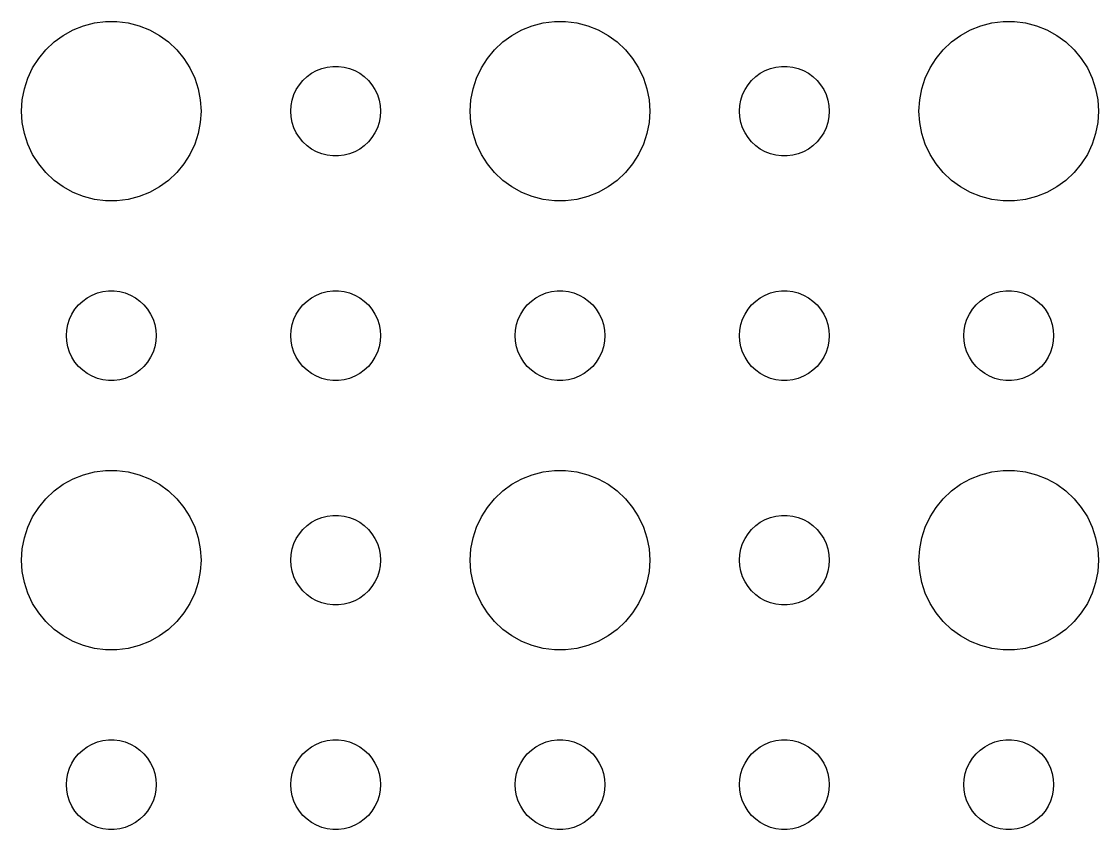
# Model space of a CAD drawing. Header units: metres. Extents: x -142 to 142, y -112 to 112.
# Drawn here: x -108 to -72, y -54 to -27.01 of the extents above; entities that cross this region are included whole.
import ezdxf

# ---------------------------------------------------------------- set-up
doc = ezdxf.new("R2010")
doc.units = ezdxf.units.M

msp = doc.modelspace()

# ---------------------------------------------------------------- linework, layer by layer
for p, q in [((-106.607, -27.467), (-106.277, -27.2855)), ((-106.277, -27.2855), (-105.927, -27.1468)), ((-105.927, -27.1468), (-105.562, -27.0531)), ((-105.562, -27.0531), (-105.188, -27.0059)), ((-105.188, -27.0059), (-104.812, -27.0059)), ((-104.812, -27.0059), (-104.438, -27.0531)), ((-104.438, -27.0531), (-104.073, -27.1468)), ((-104.073, -27.1468), (-103.723, -27.2855)), ((-103.723, -27.2855), (-103.393, -27.467)), ((-91.6075, -27.467), (-91.2773, -27.2855)), ((-91.2773, -27.2855), (-90.927, -27.1468)), ((-90.927, -27.1468), (-90.5621, -27.0531)), ((-90.5621, -27.0531), (-90.1884, -27.0059)), ((-90.1884, -27.0059), (-89.8116, -27.0059)), ((-89.8116, -27.0059), (-89.4379, -27.0531)), ((-89.4379, -27.0531), (-89.073, -27.1468)), ((-89.073, -27.1468), (-88.7227, -27.2855)), ((-88.7227, -27.2855), (-88.3925, -27.467)), ((-76.6075, -27.467), (-76.2773, -27.2855)), ((-76.2773, -27.2855), (-75.927, -27.1468)), ((-75.927, -27.1468), (-75.5621, -27.0531)), ((-75.5621, -27.0531), (-75.1884, -27.0059)), ((-75.1884, -27.0059), (-74.8116, -27.0059)), ((-74.8116, -27.0059), (-74.4379, -27.0531)), ((-74.4379, -27.0531), (-74.073, -27.1468)), ((-74.073, -27.1468), (-73.7227, -27.2855)), ((-73.7227, -27.2855), (-73.3925, -27.467)), ((-107.187, -27.9464), (-106.912, -27.6884)), ((-106.912, -27.6884), (-106.607, -27.467)), ((-103.393, -27.467), (-103.088, -27.6884)), ((-103.088, -27.6884), (-102.813, -27.9464)), ((-92.1869, -27.9464), (-91.9123, -27.6884)), ((-91.9123, -27.6884), (-91.6075, -27.467)), ((-88.3925, -27.467), (-88.0877, -27.6884)), ((-88.0877, -27.6884), (-87.8131, -27.9464)), ((-77.1869, -27.9464), (-76.9123, -27.6884)), ((-76.9123, -27.6884), (-76.6075, -27.467)), ((-73.3925, -27.467), (-73.0877, -27.6884)), ((-73.0877, -27.6884), (-72.8131, -27.9464)), ((-107.427, -28.2366), (-107.187, -27.9464)), ((-102.813, -27.9464), (-102.573, -28.2366)), ((-92.427, -28.2366), (-92.1869, -27.9464)), ((-87.8131, -27.9464), (-87.573, -28.2366)), ((-77.427, -28.2366), (-77.1869, -27.9464)), ((-72.8131, -27.9464), (-72.573, -28.2366)), ((-107.629, -28.5547), (-107.427, -28.2366)), ((-102.573, -28.2366), (-102.371, -28.5547)), ((-92.6289, -28.5547), (-92.427, -28.2366)), ((-87.573, -28.2366), (-87.3711, -28.5547)), ((-77.6289, -28.5547), (-77.427, -28.2366)), ((-72.573, -28.2366), (-72.3711, -28.5547)), ((-107.789, -28.8956), (-107.629, -28.5547)), ((-102.371, -28.5547), (-102.211, -28.8956)), ((-98.4561, -28.8442), (-98.3037, -28.7335)), ((-98.3037, -28.7335), (-98.1387, -28.6427)), ((-98.1387, -28.6427), (-97.9635, -28.5734)), ((-97.9635, -28.5734), (-97.7811, -28.5266)), ((-97.7811, -28.5266), (-97.5942, -28.503)), ((-97.5942, -28.503), (-97.4058, -28.503)), ((-97.4058, -28.503), (-97.2189, -28.5266)), ((-97.2189, -28.5266), (-97.0365, -28.5734)), ((-97.0365, -28.5734), (-96.8613, -28.6427)), ((-96.8613, -28.6427), (-96.6963, -28.7335)), ((-96.6963, -28.7335), (-96.5439, -28.8442)), ((-92.7893, -28.8956), (-92.6289, -28.5547)), ((-87.3711, -28.5547), (-87.2107, -28.8956)), ((-83.4561, -28.8442), (-83.3037, -28.7335)), ((-83.3037, -28.7335), (-83.1387, -28.6427)), ((-83.1387, -28.6427), (-82.9635, -28.5734)), ((-82.9635, -28.5734), (-82.7811, -28.5266)), ((-82.7811, -28.5266), (-82.5942, -28.503)), ((-82.5942, -28.503), (-82.4058, -28.503)), ((-82.4058, -28.503), (-82.2189, -28.5266)), ((-82.2189, -28.5266), (-82.0365, -28.5734)), ((-82.0365, -28.5734), (-81.8613, -28.6427)), ((-81.8613, -28.6427), (-81.6963, -28.7335)), ((-81.6963, -28.7335), (-81.5439, -28.8442)), ((-77.7893, -28.8956), (-77.6289, -28.5547)), ((-72.3711, -28.5547), (-72.2107, -28.8956)), ((-107.906, -29.2539), (-107.789, -28.8956)), ((-102.211, -28.8956), (-102.094, -29.2539)), ((-98.8145, -29.2774), (-98.7135, -29.1183)), ((-98.7135, -29.1183), (-98.5934, -28.9732)), ((-98.5934, -28.9732), (-98.4561, -28.8442)), ((-96.5439, -28.8442), (-96.4065, -28.9732)), ((-96.4065, -28.9732), (-96.2865, -29.1183)), ((-96.2865, -29.1183), (-96.1855, -29.2774)), ((-92.9057, -29.2539), (-92.7893, -28.8956)), ((-87.2107, -28.8956), (-87.0943, -29.2539)), ((-83.8145, -29.2774), (-83.7135, -29.1183)), ((-83.7135, -29.1183), (-83.5934, -28.9732)), ((-83.5934, -28.9732), (-83.4561, -28.8442)), ((-81.5439, -28.8442), (-81.4065, -28.9732)), ((-81.4065, -28.9732), (-81.2865, -29.1183)), ((-81.2865, -29.1183), (-81.1855, -29.2774)), ((-77.9057, -29.2539), (-77.7893, -28.8956)), ((-72.2107, -28.8956), (-72.0943, -29.2539)), ((-107.976, -29.624), (-107.906, -29.2539)), ((-102.094, -29.2539), (-102.024, -29.624)), ((-98.9529, -29.627), (-98.8947, -29.4478)), ((-98.8947, -29.4478), (-98.8145, -29.2774)), ((-96.1855, -29.2774), (-96.1053, -29.4478)), ((-96.1053, -29.4478), (-96.0471, -29.627)), ((-92.9763, -29.624), (-92.9057, -29.2539)), ((-87.0943, -29.2539), (-87.0237, -29.624)), ((-83.9529, -29.627), (-83.8947, -29.4478)), ((-83.8947, -29.4478), (-83.8145, -29.2774)), ((-81.1855, -29.2774), (-81.1053, -29.4478)), ((-81.1053, -29.4478), (-81.0471, -29.627)), ((-77.9763, -29.624), (-77.9057, -29.2539)), ((-72.0943, -29.2539), (-72.0237, -29.624)), ((-108, -30), (-107.976, -29.624)), ((-102.024, -29.624), (-102, -30)), ((-99, -30), (-98.9882, -29.812)), ((-98.9882, -29.812), (-98.9529, -29.627)), ((-96.0471, -29.627), (-96.0118, -29.812)), ((-96.0118, -29.812), (-96, -30)), ((-93, -30), (-92.9763, -29.624)), ((-87.0237, -29.624), (-87, -30)), ((-84, -30), (-83.9882, -29.812)), ((-83.9882, -29.812), (-83.9529, -29.627)), ((-81.0471, -29.627), (-81.0118, -29.812)), ((-81.0118, -29.812), (-81, -30)), ((-78, -30), (-77.9763, -29.624)), ((-72.0237, -29.624), (-72, -30)), ((-107.976, -30.376), (-108, -30)), ((-102, -30), (-102.024, -30.376)), ((-98.9882, -30.188), (-99, -30)), ((-98.9529, -30.373), (-98.9882, -30.188)), ((-96.0118, -30.188), (-96.0471, -30.373)), ((-96, -30), (-96.0118, -30.188)), ((-92.9763, -30.376), (-93, -30)), ((-87, -30), (-87.0237, -30.376)), ((-83.9882, -30.188), (-84, -30)), ((-83.9529, -30.373), (-83.9882, -30.188)), ((-81.0118, -30.188), (-81.0471, -30.373)), ((-81, -30), (-81.0118, -30.188)), ((-77.9763, -30.376), (-78, -30)), ((-72, -30), (-72.0237, -30.376)), ((-107.906, -30.7461), (-107.976, -30.376)), ((-102.024, -30.376), (-102.094, -30.7461)), ((-98.8947, -30.5522), (-98.9529, -30.373)), ((-98.8145, -30.7226), (-98.8947, -30.5522)), ((-96.1053, -30.5522), (-96.1855, -30.7226)), ((-96.0471, -30.373), (-96.1053, -30.5522)), ((-92.9057, -30.7461), (-92.9763, -30.376)), ((-87.0237, -30.376), (-87.0943, -30.7461)), ((-83.8947, -30.5522), (-83.9529, -30.373)), ((-83.8145, -30.7226), (-83.8947, -30.5522)), ((-81.1053, -30.5522), (-81.1855, -30.7226)), ((-81.0471, -30.373), (-81.1053, -30.5522)), ((-77.9057, -30.7461), (-77.9763, -30.376)), ((-72.0237, -30.376), (-72.0943, -30.7461)), ((-107.789, -31.1044), (-107.906, -30.7461)), ((-102.094, -30.7461), (-102.211, -31.1044)), ((-98.7135, -30.8817), (-98.8145, -30.7226)), ((-98.5934, -31.0268), (-98.7135, -30.8817)), ((-96.2865, -30.8817), (-96.4065, -31.0268)), ((-96.1855, -30.7226), (-96.2865, -30.8817)), ((-92.7893, -31.1044), (-92.9057, -30.7461)), ((-87.0943, -30.7461), (-87.2107, -31.1044)), ((-83.7135, -30.8817), (-83.8145, -30.7226)), ((-83.5934, -31.0268), (-83.7135, -30.8817)), ((-81.2865, -30.8817), (-81.4065, -31.0268)), ((-81.1855, -30.7226), (-81.2865, -30.8817)), ((-77.7893, -31.1044), (-77.9057, -30.7461)), ((-72.0943, -30.7461), (-72.2107, -31.1044)), ((-107.629, -31.4453), (-107.789, -31.1044)), ((-102.211, -31.1044), (-102.371, -31.4453)), ((-98.4561, -31.1558), (-98.5934, -31.0268)), ((-98.3037, -31.2665), (-98.4561, -31.1558)), ((-98.1387, -31.3572), (-98.3037, -31.2665)), ((-96.6963, -31.2665), (-96.8613, -31.3572)), ((-96.5439, -31.1558), (-96.6963, -31.2665)), ((-96.4065, -31.0268), (-96.5439, -31.1558)), ((-92.6289, -31.4453), (-92.7893, -31.1044)), ((-87.2107, -31.1044), (-87.3711, -31.4453)), ((-83.4561, -31.1558), (-83.5934, -31.0268)), ((-83.3037, -31.2665), (-83.4561, -31.1558)), ((-83.1387, -31.3572), (-83.3037, -31.2665)), ((-81.6963, -31.2665), (-81.8613, -31.3572)), ((-81.5439, -31.1558), (-81.6963, -31.2665)), ((-81.4065, -31.0268), (-81.5439, -31.1558)), ((-77.6289, -31.4453), (-77.7893, -31.1044)), ((-72.2107, -31.1044), (-72.3711, -31.4453)), ((-107.427, -31.7634), (-107.629, -31.4453)), ((-102.371, -31.4453), (-102.573, -31.7634)), ((-97.9635, -31.4266), (-98.1387, -31.3572)), ((-97.7811, -31.4734), (-97.9635, -31.4266)), ((-97.5942, -31.497), (-97.7811, -31.4734)), ((-97.4058, -31.497), (-97.5942, -31.497)), ((-97.2189, -31.4734), (-97.4058, -31.497)), ((-97.0365, -31.4266), (-97.2189, -31.4734)), ((-96.8613, -31.3572), (-97.0365, -31.4266)), ((-92.427, -31.7634), (-92.6289, -31.4453)), ((-87.3711, -31.4453), (-87.573, -31.7634)), ((-82.9635, -31.4266), (-83.1387, -31.3572)), ((-82.7811, -31.4734), (-82.9635, -31.4266)), ((-82.5942, -31.497), (-82.7811, -31.4734)), ((-82.4058, -31.497), (-82.5942, -31.497)), ((-82.2189, -31.4734), (-82.4058, -31.497)), ((-82.0365, -31.4266), (-82.2189, -31.4734)), ((-81.8613, -31.3572), (-82.0365, -31.4266)), ((-77.427, -31.7634), (-77.6289, -31.4453)), ((-72.3711, -31.4453), (-72.573, -31.7634)), ((-107.187, -32.0536), (-107.427, -31.7634)), ((-102.573, -31.7634), (-102.813, -32.0536)), ((-92.1869, -32.0536), (-92.427, -31.7634)), ((-87.573, -31.7634), (-87.8131, -32.0536)), ((-77.1869, -32.0536), (-77.427, -31.7634)), ((-72.573, -31.7634), (-72.8131, -32.0536)), ((-106.912, -32.3115), (-107.187, -32.0536)), ((-106.607, -32.533), (-106.912, -32.3115)), ((-103.088, -32.3115), (-103.393, -32.533)), ((-102.813, -32.0536), (-103.088, -32.3115)), ((-91.9123, -32.3115), (-92.1869, -32.0536)), ((-91.6075, -32.533), (-91.9123, -32.3115)), ((-88.0877, -32.3115), (-88.3925, -32.533)), ((-87.8131, -32.0536), (-88.0877, -32.3115)), ((-76.9123, -32.3115), (-77.1869, -32.0536)), ((-76.6075, -32.533), (-76.9123, -32.3115)), ((-73.0877, -32.3115), (-73.3925, -32.533)), ((-72.8131, -32.0536), (-73.0877, -32.3115)), ((-106.277, -32.7145), (-106.607, -32.533)), ((-105.927, -32.8532), (-106.277, -32.7145)), ((-103.723, -32.7145), (-104.073, -32.8532)), ((-103.393, -32.533), (-103.723, -32.7145)), ((-91.2773, -32.7145), (-91.6075, -32.533)), ((-90.927, -32.8532), (-91.2773, -32.7145)), ((-88.7227, -32.7145), (-89.073, -32.8532)), ((-88.3925, -32.533), (-88.7227, -32.7145)), ((-76.2773, -32.7145), (-76.6075, -32.533)), ((-75.927, -32.8532), (-76.2773, -32.7145)), ((-73.7227, -32.7145), (-74.073, -32.8532)), ((-73.3925, -32.533), (-73.7227, -32.7145)), ((-105.562, -32.9469), (-105.927, -32.8532)), ((-105.188, -32.9941), (-105.562, -32.9469)), ((-104.812, -32.9941), (-105.188, -32.9941)), ((-104.438, -32.9469), (-104.812, -32.9941)), ((-104.073, -32.8532), (-104.438, -32.9469)), ((-90.5621, -32.9469), (-90.927, -32.8532)), ((-90.1884, -32.9941), (-90.5621, -32.9469)), ((-89.8116, -32.9941), (-90.1884, -32.9941)), ((-89.4379, -32.9469), (-89.8116, -32.9941)), ((-89.073, -32.8532), (-89.4379, -32.9469)), ((-75.5621, -32.9469), (-75.927, -32.8532)), ((-75.1884, -32.9941), (-75.5621, -32.9469)), ((-74.8116, -32.9941), (-75.1884, -32.9941)), ((-74.4379, -32.9469), (-74.8116, -32.9941)), ((-74.073, -32.8532), (-74.4379, -32.9469)), ((-106.093, -36.4732), (-105.956, -36.3442)), ((-105.956, -36.3442), (-105.804, -36.2335)), ((-105.804, -36.2335), (-105.639, -36.1428)), ((-105.639, -36.1428), (-105.464, -36.0734)), ((-105.464, -36.0734), (-105.281, -36.0266)), ((-105.281, -36.0266), (-105.094, -36.003)), ((-105.094, -36.003), (-104.906, -36.003)), ((-104.906, -36.003), (-104.719, -36.0266)), ((-104.719, -36.0266), (-104.536, -36.0734)), ((-104.536, -36.0734), (-104.361, -36.1428)), ((-104.361, -36.1428), (-104.196, -36.2335)), ((-104.196, -36.2335), (-104.044, -36.3442)), ((-104.044, -36.3442), (-103.907, -36.4732)), ((-98.5934, -36.4732), (-98.4561, -36.3442)), ((-98.4561, -36.3442), (-98.3037, -36.2335)), ((-98.3037, -36.2335), (-98.1387, -36.1428)), ((-98.1387, -36.1428), (-97.9635, -36.0734)), ((-97.9635, -36.0734), (-97.7811, -36.0266)), ((-97.7811, -36.0266), (-97.5942, -36.003)), ((-97.5942, -36.003), (-97.4058, -36.003)), ((-97.4058, -36.003), (-97.2189, -36.0266)), ((-97.2189, -36.0266), (-97.0365, -36.0734)), ((-97.0365, -36.0734), (-96.8613, -36.1428)), ((-96.8613, -36.1428), (-96.6963, -36.2335)), ((-96.6963, -36.2335), (-96.5439, -36.3442)), ((-96.5439, -36.3442), (-96.4065, -36.4732)), ((-91.0934, -36.4732), (-90.9561, -36.3442)), ((-90.9561, -36.3442), (-90.8037, -36.2335)), ((-90.8037, -36.2335), (-90.6387, -36.1428)), ((-90.6387, -36.1428), (-90.4635, -36.0734)), ((-90.4635, -36.0734), (-90.2811, -36.0266)), ((-90.2811, -36.0266), (-90.0942, -36.003)), ((-90.0942, -36.003), (-89.9058, -36.003)), ((-89.9058, -36.003), (-89.7189, -36.0266)), ((-89.7189, -36.0266), (-89.5365, -36.0734)), ((-89.5365, -36.0734), (-89.3613, -36.1428)), ((-89.3613, -36.1428), (-89.1963, -36.2335)), ((-89.1963, -36.2335), (-89.0439, -36.3442)), ((-89.0439, -36.3442), (-88.9065, -36.4732)), ((-83.5934, -36.4732), (-83.4561, -36.3442)), ((-83.4561, -36.3442), (-83.3037, -36.2335)), ((-83.3037, -36.2335), (-83.1387, -36.1428)), ((-83.1387, -36.1428), (-82.9635, -36.0734)), ((-82.9635, -36.0734), (-82.7811, -36.0266)), ((-82.7811, -36.0266), (-82.5942, -36.003)), ((-82.5942, -36.003), (-82.4058, -36.003)), ((-82.4058, -36.003), (-82.2189, -36.0266)), ((-82.2189, -36.0266), (-82.0365, -36.0734)), ((-82.0365, -36.0734), (-81.8613, -36.1428)), ((-81.8613, -36.1428), (-81.6963, -36.2335)), ((-81.6963, -36.2335), (-81.5439, -36.3442)), ((-81.5439, -36.3442), (-81.4065, -36.4732)), ((-76.0934, -36.4732), (-75.9561, -36.3442)), ((-75.9561, -36.3442), (-75.8037, -36.2335)), ((-75.8037, -36.2335), (-75.6387, -36.1428)), ((-75.6387, -36.1428), (-75.4635, -36.0734)), ((-75.4635, -36.0734), (-75.2811, -36.0266)), ((-75.2811, -36.0266), (-75.0942, -36.003)), ((-75.0942, -36.003), (-74.9058, -36.003)), ((-74.9058, -36.003), (-74.7189, -36.0266)), ((-74.7189, -36.0266), (-74.5365, -36.0734)), ((-74.5365, -36.0734), (-74.3613, -36.1428)), ((-74.3613, -36.1428), (-74.1963, -36.2335)), ((-74.1963, -36.2335), (-74.0439, -36.3442)), ((-74.0439, -36.3442), (-73.9065, -36.4732)), ((-106.314, -36.7774), (-106.214, -36.6183)), ((-106.214, -36.6183), (-106.093, -36.4732)), ((-103.907, -36.4732), (-103.786, -36.6183)), ((-103.786, -36.6183), (-103.686, -36.7774)), ((-98.8145, -36.7774), (-98.7135, -36.6183)), ((-98.7135, -36.6183), (-98.5934, -36.4732)), ((-96.4065, -36.4732), (-96.2865, -36.6183)), ((-96.2865, -36.6183), (-96.1855, -36.7774)), ((-91.3145, -36.7774), (-91.2135, -36.6183)), ((-91.2135, -36.6183), (-91.0934, -36.4732)), ((-88.9065, -36.4732), (-88.7865, -36.6183)), ((-88.7865, -36.6183), (-88.6855, -36.7774)), ((-83.8145, -36.7774), (-83.7135, -36.6183)), ((-83.7135, -36.6183), (-83.5934, -36.4732)), ((-81.4065, -36.4732), (-81.2865, -36.6183)), ((-81.2865, -36.6183), (-81.1855, -36.7774)), ((-76.3145, -36.7774), (-76.2135, -36.6183)), ((-76.2135, -36.6183), (-76.0934, -36.4732)), ((-73.9065, -36.4732), (-73.7865, -36.6183)), ((-73.7865, -36.6183), (-73.6855, -36.7774)), ((-106.453, -37.127), (-106.395, -36.9478)), ((-106.395, -36.9478), (-106.314, -36.7774)), ((-103.686, -36.7774), (-103.605, -36.9478)), ((-103.605, -36.9478), (-103.547, -37.127)), ((-98.9529, -37.127), (-98.8947, -36.9478)), ((-98.8947, -36.9478), (-98.8145, -36.7774)), ((-96.1855, -36.7774), (-96.1053, -36.9478)), ((-96.1053, -36.9478), (-96.0471, -37.127)), ((-91.4529, -37.127), (-91.3947, -36.9478)), ((-91.3947, -36.9478), (-91.3145, -36.7774)), ((-88.6855, -36.7774), (-88.6053, -36.9478)), ((-88.6053, -36.9478), (-88.5471, -37.127)), ((-83.9529, -37.127), (-83.8947, -36.9478)), ((-83.8947, -36.9478), (-83.8145, -36.7774)), ((-81.1855, -36.7774), (-81.1053, -36.9478)), ((-81.1053, -36.9478), (-81.0471, -37.127)), ((-76.4529, -37.127), (-76.3947, -36.9478)), ((-76.3947, -36.9478), (-76.3145, -36.7774)), ((-73.6855, -36.7774), (-73.6053, -36.9478)), ((-73.6053, -36.9478), (-73.5471, -37.127)), ((-106.5, -37.5), (-106.488, -37.312)), ((-106.488, -37.312), (-106.453, -37.127)), ((-103.547, -37.127), (-103.512, -37.312)), ((-103.512, -37.312), (-103.5, -37.5)), ((-99, -37.5), (-98.9882, -37.312)), ((-98.9882, -37.312), (-98.9529, -37.127)), ((-96.0471, -37.127), (-96.0118, -37.312)), ((-96.0118, -37.312), (-96, -37.5)), ((-91.5, -37.5), (-91.4882, -37.312)), ((-91.4882, -37.312), (-91.4529, -37.127)), ((-88.5471, -37.127), (-88.5118, -37.312)), ((-88.5118, -37.312), (-88.5, -37.5)), ((-84, -37.5), (-83.9882, -37.312)), ((-83.9882, -37.312), (-83.9529, -37.127)), ((-81.0471, -37.127), (-81.0118, -37.312)), ((-81.0118, -37.312), (-81, -37.5)), ((-76.5, -37.5), (-76.4882, -37.312)), ((-76.4882, -37.312), (-76.4529, -37.127)), ((-73.5471, -37.127), (-73.5118, -37.312)), ((-73.5118, -37.312), (-73.5, -37.5)), ((-106.488, -37.688), (-106.5, -37.5)), ((-106.453, -37.873), (-106.488, -37.688)), ((-103.512, -37.688), (-103.547, -37.873)), ((-103.5, -37.5), (-103.512, -37.688)), ((-98.9882, -37.688), (-99, -37.5)), ((-98.9529, -37.873), (-98.9882, -37.688)), ((-96.0118, -37.688), (-96.0471, -37.873)), ((-96, -37.5), (-96.0118, -37.688)), ((-91.4882, -37.688), (-91.5, -37.5)), ((-91.4529, -37.873), (-91.4882, -37.688)), ((-88.5118, -37.688), (-88.5471, -37.873)), ((-88.5, -37.5), (-88.5118, -37.688)), ((-83.9882, -37.688), (-84, -37.5)), ((-83.9529, -37.873), (-83.9882, -37.688)), ((-81.0118, -37.688), (-81.0471, -37.873)), ((-81, -37.5), (-81.0118, -37.688)), ((-76.4882, -37.688), (-76.5, -37.5)), ((-76.4529, -37.873), (-76.4882, -37.688)), ((-73.5118, -37.688), (-73.5471, -37.873)), ((-73.5, -37.5), (-73.5118, -37.688)), ((-106.395, -38.0522), (-106.453, -37.873)), ((-106.314, -38.2226), (-106.395, -38.0522)), ((-103.605, -38.0522), (-103.686, -38.2226)), ((-103.547, -37.873), (-103.605, -38.0522)), ((-98.8947, -38.0522), (-98.9529, -37.873)), ((-98.8145, -38.2226), (-98.8947, -38.0522)), ((-96.1053, -38.0522), (-96.1855, -38.2226)), ((-96.0471, -37.873), (-96.1053, -38.0522)), ((-91.3947, -38.0522), (-91.4529, -37.873)), ((-91.3145, -38.2226), (-91.3947, -38.0522)), ((-88.6053, -38.0522), (-88.6855, -38.2226)), ((-88.5471, -37.873), (-88.6053, -38.0522)), ((-83.8947, -38.0522), (-83.9529, -37.873)), ((-83.8145, -38.2226), (-83.8947, -38.0522)), ((-81.1053, -38.0522), (-81.1855, -38.2226)), ((-81.0471, -37.873), (-81.1053, -38.0522)), ((-76.3947, -38.0522), (-76.4529, -37.873)), ((-76.3145, -38.2226), (-76.3947, -38.0522)), ((-73.6053, -38.0522), (-73.6855, -38.2226)), ((-73.5471, -37.873), (-73.6053, -38.0522)), ((-106.214, -38.3817), (-106.314, -38.2226)), ((-106.093, -38.5268), (-106.214, -38.3817)), ((-103.786, -38.3817), (-103.907, -38.5268)), ((-103.686, -38.2226), (-103.786, -38.3817)), ((-98.7135, -38.3817), (-98.8145, -38.2226)), ((-98.5934, -38.5268), (-98.7135, -38.3817)), ((-96.2865, -38.3817), (-96.4065, -38.5268)), ((-96.1855, -38.2226), (-96.2865, -38.3817)), ((-91.2135, -38.3817), (-91.3145, -38.2226)), ((-91.0934, -38.5268), (-91.2135, -38.3817)), ((-88.7865, -38.3817), (-88.9065, -38.5268)), ((-88.6855, -38.2226), (-88.7865, -38.3817)), ((-83.7135, -38.3817), (-83.8145, -38.2226)), ((-83.5934, -38.5268), (-83.7135, -38.3817)), ((-81.2865, -38.3817), (-81.4065, -38.5268)), ((-81.1855, -38.2226), (-81.2865, -38.3817)), ((-76.2135, -38.3817), (-76.3145, -38.2226)), ((-76.0934, -38.5268), (-76.2135, -38.3817)), ((-73.7865, -38.3817), (-73.9065, -38.5268)), ((-73.6855, -38.2226), (-73.7865, -38.3817)), ((-105.956, -38.6558), (-106.093, -38.5268)), ((-105.804, -38.7665), (-105.956, -38.6558)), ((-105.639, -38.8572), (-105.804, -38.7665)), ((-105.464, -38.9266), (-105.639, -38.8572)), ((-104.361, -38.8572), (-104.536, -38.9266)), ((-104.196, -38.7665), (-104.361, -38.8572)), ((-104.044, -38.6558), (-104.196, -38.7665)), ((-103.907, -38.5268), (-104.044, -38.6558)), ((-98.4561, -38.6558), (-98.5934, -38.5268)), ((-98.3037, -38.7665), (-98.4561, -38.6558)), ((-98.1387, -38.8572), (-98.3037, -38.7665)), ((-97.9635, -38.9266), (-98.1387, -38.8572)), ((-96.8613, -38.8572), (-97.0365, -38.9266)), ((-96.6963, -38.7665), (-96.8613, -38.8572)), ((-96.5439, -38.6558), (-96.6963, -38.7665)), ((-96.4065, -38.5268), (-96.5439, -38.6558)), ((-90.9561, -38.6558), (-91.0934, -38.5268)), ((-90.8037, -38.7665), (-90.9561, -38.6558)), ((-90.6387, -38.8572), (-90.8037, -38.7665)), ((-90.4635, -38.9266), (-90.6387, -38.8572)), ((-89.3613, -38.8572), (-89.5365, -38.9266)), ((-89.1963, -38.7665), (-89.3613, -38.8572)), ((-89.0439, -38.6558), (-89.1963, -38.7665)), ((-88.9065, -38.5268), (-89.0439, -38.6558)), ((-83.4561, -38.6558), (-83.5934, -38.5268)), ((-83.3037, -38.7665), (-83.4561, -38.6558)), ((-83.1387, -38.8572), (-83.3037, -38.7665)), ((-82.9635, -38.9266), (-83.1387, -38.8572)), ((-81.8613, -38.8572), (-82.0365, -38.9266)), ((-81.6963, -38.7665), (-81.8613, -38.8572)), ((-81.5439, -38.6558), (-81.6963, -38.7665)), ((-81.4065, -38.5268), (-81.5439, -38.6558)), ((-75.9561, -38.6558), (-76.0934, -38.5268)), ((-75.8037, -38.7665), (-75.9561, -38.6558)), ((-75.6387, -38.8572), (-75.8037, -38.7665)), ((-75.4635, -38.9266), (-75.6387, -38.8572)), ((-74.3613, -38.8572), (-74.5365, -38.9266)), ((-74.1963, -38.7665), (-74.3613, -38.8572)), ((-74.0439, -38.6558), (-74.1963, -38.7665)), ((-73.9065, -38.5268), (-74.0439, -38.6558)), ((-105.281, -38.9734), (-105.464, -38.9266)), ((-105.094, -38.997), (-105.281, -38.9734)), ((-104.906, -38.997), (-105.094, -38.997)), ((-104.719, -38.9734), (-104.906, -38.997)), ((-104.536, -38.9266), (-104.719, -38.9734)), ((-97.7811, -38.9734), (-97.9635, -38.9266)), ((-97.5942, -38.997), (-97.7811, -38.9734)), ((-97.4058, -38.997), (-97.5942, -38.997)), ((-97.2189, -38.9734), (-97.4058, -38.997)), ((-97.0365, -38.9266), (-97.2189, -38.9734)), ((-90.2811, -38.9734), (-90.4635, -38.9266)), ((-90.0942, -38.997), (-90.2811, -38.9734)), ((-89.9058, -38.997), (-90.0942, -38.997)), ((-89.7189, -38.9734), (-89.9058, -38.997)), ((-89.5365, -38.9266), (-89.7189, -38.9734)), ((-82.7811, -38.9734), (-82.9635, -38.9266)), ((-82.5942, -38.997), (-82.7811, -38.9734)), ((-82.4058, -38.997), (-82.5942, -38.997)), ((-82.2189, -38.9734), (-82.4058, -38.997)), ((-82.0365, -38.9266), (-82.2189, -38.9734)), ((-75.2811, -38.9734), (-75.4635, -38.9266)), ((-75.0942, -38.997), (-75.2811, -38.9734)), ((-74.9058, -38.997), (-75.0942, -38.997)), ((-74.7189, -38.9734), (-74.9058, -38.997)), ((-74.5365, -38.9266), (-74.7189, -38.9734)), ((-105.927, -42.1468), (-105.562, -42.0531)), ((-105.562, -42.0531), (-105.188, -42.0059)), ((-105.188, -42.0059), (-104.812, -42.0059)), ((-104.812, -42.0059), (-104.438, -42.0531)), ((-104.438, -42.0531), (-104.073, -42.1468)), ((-90.927, -42.1468), (-90.5621, -42.0531)), ((-90.5621, -42.0531), (-90.1884, -42.0059)), ((-90.1884, -42.0059), (-89.8116, -42.0059)), ((-89.8116, -42.0059), (-89.4379, -42.0531)), ((-89.4379, -42.0531), (-89.073, -42.1468)), ((-75.927, -42.1468), (-75.5621, -42.0531)), ((-75.5621, -42.0531), (-75.1884, -42.0059)), ((-75.1884, -42.0059), (-74.8116, -42.0059)), ((-74.8116, -42.0059), (-74.4379, -42.0531)), ((-74.4379, -42.0531), (-74.073, -42.1468)), ((-106.912, -42.6885), (-106.607, -42.467)), ((-106.607, -42.467), (-106.277, -42.2855)), ((-106.277, -42.2855), (-105.927, -42.1468)), ((-104.073, -42.1468), (-103.723, -42.2855)), ((-103.723, -42.2855), (-103.393, -42.467)), ((-103.393, -42.467), (-103.088, -42.6885)), ((-91.9123, -42.6885), (-91.6075, -42.467)), ((-91.6075, -42.467), (-91.2773, -42.2855)), ((-91.2773, -42.2855), (-90.927, -42.1468)), ((-89.073, -42.1468), (-88.7227, -42.2855)), ((-88.7227, -42.2855), (-88.3925, -42.467)), ((-88.3925, -42.467), (-88.0877, -42.6885)), ((-76.9123, -42.6885), (-76.6075, -42.467)), ((-76.6075, -42.467), (-76.2773, -42.2855)), ((-76.2773, -42.2855), (-75.927, -42.1468)), ((-74.073, -42.1468), (-73.7227, -42.2855)), ((-73.7227, -42.2855), (-73.3925, -42.467)), ((-73.3925, -42.467), (-73.0877, -42.6885)), ((-107.187, -42.9464), (-106.912, -42.6885)), ((-103.088, -42.6885), (-102.813, -42.9464)), ((-92.1869, -42.9464), (-91.9123, -42.6885)), ((-88.0877, -42.6885), (-87.8131, -42.9464)), ((-77.1869, -42.9464), (-76.9123, -42.6885)), ((-73.0877, -42.6885), (-72.8131, -42.9464)), ((-107.427, -43.2366), (-107.187, -42.9464)), ((-102.813, -42.9464), (-102.573, -43.2366)), ((-92.427, -43.2366), (-92.1869, -42.9464)), ((-87.8131, -42.9464), (-87.573, -43.2366)), ((-77.427, -43.2366), (-77.1869, -42.9464)), ((-72.8131, -42.9464), (-72.573, -43.2366)), ((-107.789, -43.8956), (-107.629, -43.5547)), ((-107.629, -43.5547), (-107.427, -43.2366)), ((-102.573, -43.2366), (-102.371, -43.5547)), ((-102.371, -43.5547), (-102.211, -43.8956)), ((-97.9635, -43.5734), (-97.7811, -43.5266)), ((-97.7811, -43.5266), (-97.5942, -43.503)), ((-97.5942, -43.503), (-97.4058, -43.503)), ((-97.4058, -43.503), (-97.2189, -43.5266)), ((-97.2189, -43.5266), (-97.0365, -43.5734)), ((-92.7893, -43.8956), (-92.6289, -43.5547)), ((-92.6289, -43.5547), (-92.427, -43.2366)), ((-87.573, -43.2366), (-87.3711, -43.5547)), ((-87.3711, -43.5547), (-87.2107, -43.8956)), ((-82.9635, -43.5734), (-82.7811, -43.5266)), ((-82.7811, -43.5266), (-82.5942, -43.503)), ((-82.5942, -43.503), (-82.4058, -43.503)), ((-82.4058, -43.503), (-82.2189, -43.5266)), ((-82.2189, -43.5266), (-82.0365, -43.5734)), ((-77.7893, -43.8956), (-77.6289, -43.5547)), ((-77.6289, -43.5547), (-77.427, -43.2366)), ((-72.573, -43.2366), (-72.3711, -43.5547)), ((-72.3711, -43.5547), (-72.2107, -43.8956)), ((-107.906, -44.2539), (-107.789, -43.8956)), ((-102.211, -43.8956), (-102.094, -44.2539)), ((-98.5934, -43.9732), (-98.4561, -43.8442)), ((-98.4561, -43.8442), (-98.3037, -43.7335)), ((-98.3037, -43.7335), (-98.1387, -43.6428)), ((-98.1387, -43.6428), (-97.9635, -43.5734)), ((-97.0365, -43.5734), (-96.8613, -43.6428)), ((-96.8613, -43.6428), (-96.6963, -43.7335)), ((-96.6963, -43.7335), (-96.5439, -43.8442)), ((-96.5439, -43.8442), (-96.4065, -43.9732)), ((-92.9057, -44.2539), (-92.7893, -43.8956)), ((-87.2107, -43.8956), (-87.0943, -44.2539)), ((-83.5934, -43.9732), (-83.4561, -43.8442)), ((-83.4561, -43.8442), (-83.3037, -43.7335)), ((-83.3037, -43.7335), (-83.1387, -43.6428)), ((-83.1387, -43.6428), (-82.9635, -43.5734)), ((-82.0365, -43.5734), (-81.8613, -43.6428)), ((-81.8613, -43.6428), (-81.6963, -43.7335)), ((-81.6963, -43.7335), (-81.5439, -43.8442)), ((-81.5439, -43.8442), (-81.4065, -43.9732)), ((-77.9057, -44.2539), (-77.7893, -43.8956)), ((-72.2107, -43.8956), (-72.0943, -44.2539)), ((-107.976, -44.624), (-107.906, -44.2539)), ((-102.094, -44.2539), (-102.024, -44.624)), ((-98.8947, -44.4478), (-98.8145, -44.2774)), ((-98.8145, -44.2774), (-98.7135, -44.1183)), ((-98.7135, -44.1183), (-98.5934, -43.9732)), ((-96.4065, -43.9732), (-96.2865, -44.1183)), ((-96.2865, -44.1183), (-96.1855, -44.2774)), ((-96.1855, -44.2774), (-96.1053, -44.4478)), ((-92.9763, -44.624), (-92.9057, -44.2539)), ((-87.0943, -44.2539), (-87.0237, -44.624)), ((-83.8947, -44.4478), (-83.8145, -44.2774)), ((-83.8145, -44.2774), (-83.7135, -44.1183)), ((-83.7135, -44.1183), (-83.5934, -43.9732)), ((-81.4065, -43.9732), (-81.2865, -44.1183)), ((-81.2865, -44.1183), (-81.1855, -44.2774)), ((-81.1855, -44.2774), (-81.1053, -44.4478)), ((-77.9763, -44.624), (-77.9057, -44.2539)), ((-72.0943, -44.2539), (-72.0237, -44.624)), ((-108, -45), (-107.976, -44.624)), ((-102.024, -44.624), (-102, -45)), ((-98.9882, -44.812), (-98.9529, -44.627)), ((-98.9529, -44.627), (-98.8947, -44.4478)), ((-96.1053, -44.4478), (-96.0471, -44.627)), ((-96.0471, -44.627), (-96.0118, -44.812)), ((-93, -45), (-92.9763, -44.624)), ((-87.0237, -44.624), (-87, -45)), ((-83.9882, -44.812), (-83.9529, -44.627)), ((-83.9529, -44.627), (-83.8947, -44.4478)), ((-81.1053, -44.4478), (-81.0471, -44.627)), ((-81.0471, -44.627), (-81.0118, -44.812)), ((-78, -45), (-77.9763, -44.624)), ((-72.0237, -44.624), (-72, -45)), ((-107.976, -45.376), (-108, -45)), ((-102, -45), (-102.024, -45.376)), ((-99, -45), (-98.9882, -44.812)), ((-98.9882, -45.188), (-99, -45)), ((-96.0118, -44.812), (-96, -45)), ((-96, -45), (-96.0118, -45.188)), ((-92.9763, -45.376), (-93, -45)), ((-87, -45), (-87.0237, -45.376)), ((-84, -45), (-83.9882, -44.812)), ((-83.9882, -45.188), (-84, -45)), ((-81.0118, -44.812), (-81, -45)), ((-81, -45), (-81.0118, -45.188)), ((-77.9763, -45.376), (-78, -45)), ((-72, -45), (-72.0237, -45.376)), ((-98.9529, -45.373), (-98.9882, -45.188)), ((-96.0118, -45.188), (-96.0471, -45.373)), ((-83.9529, -45.373), (-83.9882, -45.188)), ((-81.0118, -45.188), (-81.0471, -45.373)), ((-107.906, -45.7461), (-107.976, -45.376)), ((-102.024, -45.376), (-102.094, -45.7461)), ((-98.8947, -45.5522), (-98.9529, -45.373)), ((-98.8145, -45.7226), (-98.8947, -45.5522)), ((-96.1053, -45.5522), (-96.1855, -45.7226)), ((-96.0471, -45.373), (-96.1053, -45.5522)), ((-92.9057, -45.7461), (-92.9763, -45.376)), ((-87.0237, -45.376), (-87.0943, -45.7461)), ((-83.8947, -45.5522), (-83.9529, -45.373)), ((-83.8145, -45.7226), (-83.8947, -45.5522)), ((-81.1053, -45.5522), (-81.1855, -45.7226)), ((-81.0471, -45.373), (-81.1053, -45.5522)), ((-77.9057, -45.7461), (-77.9763, -45.376)), ((-72.0237, -45.376), (-72.0943, -45.7461)), ((-107.789, -46.1044), (-107.906, -45.7461)), ((-102.094, -45.7461), (-102.211, -46.1044)), ((-98.7135, -45.8817), (-98.8145, -45.7226)), ((-98.5934, -46.0268), (-98.7135, -45.8817)), ((-98.4561, -46.1558), (-98.5934, -46.0268)), ((-96.4065, -46.0268), (-96.5439, -46.1558)), ((-96.2865, -45.8817), (-96.4065, -46.0268)), ((-96.1855, -45.7226), (-96.2865, -45.8817)), ((-92.7893, -46.1044), (-92.9057, -45.7461)), ((-87.0943, -45.7461), (-87.2107, -46.1044)), ((-83.7135, -45.8817), (-83.8145, -45.7226)), ((-83.5934, -46.0268), (-83.7135, -45.8817)), ((-83.4561, -46.1558), (-83.5934, -46.0268)), ((-81.4065, -46.0268), (-81.5439, -46.1558)), ((-81.2865, -45.8817), (-81.4065, -46.0268)), ((-81.1855, -45.7226), (-81.2865, -45.8817)), ((-77.7893, -46.1044), (-77.9057, -45.7461)), ((-72.0943, -45.7461), (-72.2107, -46.1044)), ((-107.629, -46.4453), (-107.789, -46.1044)), ((-102.211, -46.1044), (-102.371, -46.4453)), ((-98.3037, -46.2665), (-98.4561, -46.1558)), ((-98.1387, -46.3572), (-98.3037, -46.2665)), ((-97.9635, -46.4266), (-98.1387, -46.3572)), ((-97.7811, -46.4734), (-97.9635, -46.4266)), ((-97.0365, -46.4266), (-97.2189, -46.4734)), ((-96.8613, -46.3572), (-97.0365, -46.4266)), ((-96.6963, -46.2665), (-96.8613, -46.3572)), ((-96.5439, -46.1558), (-96.6963, -46.2665)), ((-92.6289, -46.4453), (-92.7893, -46.1044)), ((-87.2107, -46.1044), (-87.3711, -46.4453)), ((-83.3037, -46.2665), (-83.4561, -46.1558)), ((-83.1387, -46.3572), (-83.3037, -46.2665)), ((-82.9635, -46.4266), (-83.1387, -46.3572)), ((-82.7811, -46.4734), (-82.9635, -46.4266)), ((-82.0365, -46.4266), (-82.2189, -46.4734)), ((-81.8613, -46.3572), (-82.0365, -46.4266)), ((-81.6963, -46.2665), (-81.8613, -46.3572)), ((-81.5439, -46.1558), (-81.6963, -46.2665)), ((-77.6289, -46.4453), (-77.7893, -46.1044)), ((-72.2107, -46.1044), (-72.3711, -46.4453)), ((-107.427, -46.7634), (-107.629, -46.4453)), ((-107.187, -47.0536), (-107.427, -46.7634)), ((-102.573, -46.7634), (-102.813, -47.0536)), ((-102.371, -46.4453), (-102.573, -46.7634)), ((-97.5942, -46.497), (-97.7811, -46.4734)), ((-97.4058, -46.497), (-97.5942, -46.497)), ((-97.2189, -46.4734), (-97.4058, -46.497)), ((-92.427, -46.7634), (-92.6289, -46.4453)), ((-92.1869, -47.0536), (-92.427, -46.7634)), ((-87.573, -46.7634), (-87.8131, -47.0536)), ((-87.3711, -46.4453), (-87.573, -46.7634)), ((-82.5942, -46.497), (-82.7811, -46.4734)), ((-82.4058, -46.497), (-82.5942, -46.497)), ((-82.2189, -46.4734), (-82.4058, -46.497)), ((-77.427, -46.7634), (-77.6289, -46.4453)), ((-77.1869, -47.0536), (-77.427, -46.7634)), ((-72.573, -46.7634), (-72.8131, -47.0536)), ((-72.3711, -46.4453), (-72.573, -46.7634)), ((-106.912, -47.3115), (-107.187, -47.0536)), ((-102.813, -47.0536), (-103.088, -47.3115)), ((-91.9123, -47.3115), (-92.1869, -47.0536)), ((-87.8131, -47.0536), (-88.0877, -47.3115)), ((-76.9123, -47.3115), (-77.1869, -47.0536)), ((-72.8131, -47.0536), (-73.0877, -47.3115)), ((-106.607, -47.533), (-106.912, -47.3115)), ((-103.088, -47.3115), (-103.393, -47.533)), ((-91.6075, -47.533), (-91.9123, -47.3115)), ((-88.0877, -47.3115), (-88.3925, -47.533)), ((-76.6075, -47.533), (-76.9123, -47.3115)), ((-73.0877, -47.3115), (-73.3925, -47.533)), ((-106.277, -47.7145), (-106.607, -47.533)), ((-105.927, -47.8532), (-106.277, -47.7145)), ((-105.562, -47.9469), (-105.927, -47.8532)), ((-104.073, -47.8532), (-104.438, -47.9469)), ((-103.723, -47.7145), (-104.073, -47.8532)), ((-103.393, -47.533), (-103.723, -47.7145)), ((-91.2773, -47.7145), (-91.6075, -47.533)), ((-90.927, -47.8532), (-91.2773, -47.7145)), ((-90.5621, -47.9469), (-90.927, -47.8532)), ((-89.073, -47.8532), (-89.4379, -47.9469)), ((-88.7227, -47.7145), (-89.073, -47.8532)), ((-88.3925, -47.533), (-88.7227, -47.7145)), ((-76.2773, -47.7145), (-76.6075, -47.533)), ((-75.927, -47.8532), (-76.2773, -47.7145)), ((-75.5621, -47.9469), (-75.927, -47.8532)), ((-74.073, -47.8532), (-74.4379, -47.9469)), ((-73.7227, -47.7145), (-74.073, -47.8532)), ((-73.3925, -47.533), (-73.7227, -47.7145)), ((-105.188, -47.9941), (-105.562, -47.9469)), ((-104.812, -47.9941), (-105.188, -47.9941)), ((-104.438, -47.9469), (-104.812, -47.9941)), ((-90.1884, -47.9941), (-90.5621, -47.9469)), ((-89.8116, -47.9941), (-90.1884, -47.9941)), ((-89.4379, -47.9469), (-89.8116, -47.9941)), ((-75.1884, -47.9941), (-75.5621, -47.9469)), ((-74.8116, -47.9941), (-75.1884, -47.9941)), ((-74.4379, -47.9469), (-74.8116, -47.9941)), ((-105.639, -51.1428), (-105.464, -51.0734)), ((-105.464, -51.0734), (-105.281, -51.0266)), ((-105.281, -51.0266), (-105.094, -51.003)), ((-105.094, -51.003), (-104.906, -51.003)), ((-104.906, -51.003), (-104.719, -51.0266)), ((-104.719, -51.0266), (-104.536, -51.0734)), ((-104.536, -51.0734), (-104.361, -51.1428)), ((-98.1387, -51.1428), (-97.9635, -51.0734)), ((-97.9635, -51.0734), (-97.7811, -51.0266)), ((-97.7811, -51.0266), (-97.5942, -51.003)), ((-97.5942, -51.003), (-97.4058, -51.003)), ((-97.4058, -51.003), (-97.2189, -51.0266)), ((-97.2189, -51.0266), (-97.0365, -51.0734)), ((-97.0365, -51.0734), (-96.8613, -51.1428)), ((-90.6387, -51.1428), (-90.4635, -51.0734)), ((-90.4635, -51.0734), (-90.2811, -51.0266)), ((-90.2811, -51.0266), (-90.0942, -51.003)), ((-90.0942, -51.003), (-89.9058, -51.003)), ((-89.9058, -51.003), (-89.7189, -51.0266)), ((-89.7189, -51.0266), (-89.5365, -51.0734)), ((-89.5365, -51.0734), (-89.3613, -51.1428)), ((-83.1387, -51.1428), (-82.9635, -51.0734)), ((-82.9635, -51.0734), (-82.7811, -51.0266)), ((-82.7811, -51.0266), (-82.5942, -51.003)), ((-82.5942, -51.003), (-82.4058, -51.003)), ((-82.4058, -51.003), (-82.2189, -51.0266)), ((-82.2189, -51.0266), (-82.0365, -51.0734)), ((-82.0365, -51.0734), (-81.8613, -51.1428)), ((-75.6387, -51.1428), (-75.4635, -51.0734)), ((-75.4635, -51.0734), (-75.2811, -51.0266)), ((-75.2811, -51.0266), (-75.0942, -51.003)), ((-75.0942, -51.003), (-74.9058, -51.003)), ((-74.9058, -51.003), (-74.7189, -51.0266)), ((-74.7189, -51.0266), (-74.5365, -51.0734)), ((-74.5365, -51.0734), (-74.3613, -51.1428)), ((-106.214, -51.6183), (-106.093, -51.4732)), ((-106.093, -51.4732), (-105.956, -51.3442)), ((-105.956, -51.3442), (-105.804, -51.2335)), ((-105.804, -51.2335), (-105.639, -51.1428)), ((-104.361, -51.1428), (-104.196, -51.2335)), ((-104.196, -51.2335), (-104.044, -51.3442)), ((-104.044, -51.3442), (-103.907, -51.4732)), ((-103.907, -51.4732), (-103.786, -51.6183)), ((-98.7135, -51.6183), (-98.5934, -51.4732)), ((-98.5934, -51.4732), (-98.4561, -51.3442)), ((-98.4561, -51.3442), (-98.3037, -51.2335)), ((-98.3037, -51.2335), (-98.1387, -51.1428)), ((-96.8613, -51.1428), (-96.6963, -51.2335)), ((-96.6963, -51.2335), (-96.5439, -51.3442)), ((-96.5439, -51.3442), (-96.4065, -51.4732)), ((-96.4065, -51.4732), (-96.2865, -51.6183)), ((-91.2135, -51.6183), (-91.0934, -51.4732)), ((-91.0934, -51.4732), (-90.9561, -51.3442)), ((-90.9561, -51.3442), (-90.8037, -51.2335)), ((-90.8037, -51.2335), (-90.6387, -51.1428)), ((-89.3613, -51.1428), (-89.1963, -51.2335)), ((-89.1963, -51.2335), (-89.0439, -51.3442)), ((-89.0439, -51.3442), (-88.9065, -51.4732)), ((-88.9065, -51.4732), (-88.7865, -51.6183)), ((-83.7135, -51.6183), (-83.5934, -51.4732)), ((-83.5934, -51.4732), (-83.4561, -51.3442)), ((-83.4561, -51.3442), (-83.3037, -51.2335)), ((-83.3037, -51.2335), (-83.1387, -51.1428)), ((-81.8613, -51.1428), (-81.6963, -51.2335)), ((-81.6963, -51.2335), (-81.5439, -51.3442)), ((-81.5439, -51.3442), (-81.4065, -51.4732)), ((-81.4065, -51.4732), (-81.2865, -51.6183)), ((-76.2135, -51.6183), (-76.0934, -51.4732)), ((-76.0934, -51.4732), (-75.9561, -51.3442)), ((-75.9561, -51.3442), (-75.8037, -51.2335)), ((-75.8037, -51.2335), (-75.6387, -51.1428)), ((-74.3613, -51.1428), (-74.1963, -51.2335)), ((-74.1963, -51.2335), (-74.0439, -51.3442)), ((-74.0439, -51.3442), (-73.9065, -51.4732)), ((-73.9065, -51.4732), (-73.7865, -51.6183)), ((-106.395, -51.9478), (-106.314, -51.7774)), ((-106.314, -51.7774), (-106.214, -51.6183)), ((-103.786, -51.6183), (-103.686, -51.7774)), ((-103.686, -51.7774), (-103.605, -51.9478)), ((-98.8947, -51.9478), (-98.8145, -51.7774)), ((-98.8145, -51.7774), (-98.7135, -51.6183)), ((-96.2865, -51.6183), (-96.1855, -51.7774)), ((-96.1855, -51.7774), (-96.1053, -51.9478)), ((-91.3947, -51.9478), (-91.3145, -51.7774)), ((-91.3145, -51.7774), (-91.2135, -51.6183)), ((-88.7865, -51.6183), (-88.6855, -51.7774)), ((-88.6855, -51.7774), (-88.6053, -51.9478)), ((-83.8947, -51.9478), (-83.8145, -51.7774)), ((-83.8145, -51.7774), (-83.7135, -51.6183)), ((-81.2865, -51.6183), (-81.1855, -51.7774)), ((-81.1855, -51.7774), (-81.1053, -51.9478)), ((-76.3947, -51.9478), (-76.3145, -51.7774)), ((-76.3145, -51.7774), (-76.2135, -51.6183)), ((-73.7865, -51.6183), (-73.6855, -51.7774)), ((-73.6855, -51.7774), (-73.6053, -51.9478)), ((-106.488, -52.312), (-106.453, -52.127)), ((-106.453, -52.127), (-106.395, -51.9478)), ((-103.605, -51.9478), (-103.547, -52.127)), ((-103.547, -52.127), (-103.512, -52.312)), ((-98.9882, -52.312), (-98.9529, -52.127)), ((-98.9529, -52.127), (-98.8947, -51.9478)), ((-96.1053, -51.9478), (-96.0471, -52.127)), ((-96.0471, -52.127), (-96.0118, -52.312)), ((-91.4882, -52.312), (-91.4529, -52.127)), ((-91.4529, -52.127), (-91.3947, -51.9478)), ((-88.6053, -51.9478), (-88.5471, -52.127)), ((-88.5471, -52.127), (-88.5118, -52.312)), ((-83.9882, -52.312), (-83.9529, -52.127)), ((-83.9529, -52.127), (-83.8947, -51.9478)), ((-81.1053, -51.9478), (-81.0471, -52.127)), ((-81.0471, -52.127), (-81.0118, -52.312)), ((-76.4882, -52.312), (-76.4529, -52.127)), ((-76.4529, -52.127), (-76.3947, -51.9478)), ((-73.6053, -51.9478), (-73.5471, -52.127)), ((-73.5471, -52.127), (-73.5118, -52.312)), ((-106.5, -52.5), (-106.488, -52.312)), ((-106.488, -52.688), (-106.5, -52.5)), ((-103.512, -52.312), (-103.5, -52.5)), ((-103.5, -52.5), (-103.512, -52.688)), ((-99, -52.5), (-98.9882, -52.312)), ((-98.9882, -52.688), (-99, -52.5)), ((-96.0118, -52.312), (-96, -52.5)), ((-96, -52.5), (-96.0118, -52.688)), ((-91.5, -52.5), (-91.4882, -52.312)), ((-91.4882, -52.688), (-91.5, -52.5)), ((-88.5118, -52.312), (-88.5, -52.5)), ((-88.5, -52.5), (-88.5118, -52.688)), ((-84, -52.5), (-83.9882, -52.312)), ((-83.9882, -52.688), (-84, -52.5)), ((-81.0118, -52.312), (-81, -52.5)), ((-81, -52.5), (-81.0118, -52.688)), ((-76.5, -52.5), (-76.4882, -52.312)), ((-76.4882, -52.688), (-76.5, -52.5)), ((-73.5118, -52.312), (-73.5, -52.5)), ((-73.5, -52.5), (-73.5118, -52.688)), ((-106.453, -52.873), (-106.488, -52.688)), ((-106.395, -53.0522), (-106.453, -52.873)), ((-103.547, -52.873), (-103.605, -53.0522)), ((-103.512, -52.688), (-103.547, -52.873)), ((-98.9529, -52.873), (-98.9882, -52.688)), ((-98.8947, -53.0522), (-98.9529, -52.873)), ((-96.0471, -52.873), (-96.1053, -53.0522)), ((-96.0118, -52.688), (-96.0471, -52.873)), ((-91.4529, -52.873), (-91.4882, -52.688)), ((-91.3947, -53.0522), (-91.4529, -52.873)), ((-88.5471, -52.873), (-88.6053, -53.0522)), ((-88.5118, -52.688), (-88.5471, -52.873)), ((-83.9529, -52.873), (-83.9882, -52.688)), ((-83.8947, -53.0522), (-83.9529, -52.873)), ((-81.0471, -52.873), (-81.1053, -53.0522)), ((-81.0118, -52.688), (-81.0471, -52.873)), ((-76.4529, -52.873), (-76.4882, -52.688)), ((-76.3947, -53.0522), (-76.4529, -52.873)), ((-73.5471, -52.873), (-73.6053, -53.0522)), ((-73.5118, -52.688), (-73.5471, -52.873)), ((-106.314, -53.2226), (-106.395, -53.0522)), ((-106.214, -53.3817), (-106.314, -53.2226)), ((-103.686, -53.2226), (-103.786, -53.3817)), ((-103.605, -53.0522), (-103.686, -53.2226)), ((-98.8145, -53.2226), (-98.8947, -53.0522)), ((-98.7135, -53.3817), (-98.8145, -53.2226)), ((-96.1855, -53.2226), (-96.2865, -53.3817)), ((-96.1053, -53.0522), (-96.1855, -53.2226)), ((-91.3145, -53.2226), (-91.3947, -53.0522)), ((-91.2135, -53.3817), (-91.3145, -53.2226)), ((-88.6855, -53.2226), (-88.7865, -53.3817)), ((-88.6053, -53.0522), (-88.6855, -53.2226)), ((-83.8145, -53.2226), (-83.8947, -53.0522)), ((-83.7135, -53.3817), (-83.8145, -53.2226)), ((-81.1855, -53.2226), (-81.2865, -53.3817)), ((-81.1053, -53.0522), (-81.1855, -53.2226)), ((-76.3145, -53.2226), (-76.3947, -53.0522)), ((-76.2135, -53.3817), (-76.3145, -53.2226)), ((-73.6855, -53.2226), (-73.7865, -53.3817)), ((-73.6053, -53.0522), (-73.6855, -53.2226)), ((-106.093, -53.5268), (-106.214, -53.3817)), ((-105.956, -53.6558), (-106.093, -53.5268)), ((-103.907, -53.5268), (-104.044, -53.6558)), ((-103.786, -53.3817), (-103.907, -53.5268)), ((-98.5934, -53.5268), (-98.7135, -53.3817)), ((-98.4561, -53.6558), (-98.5934, -53.5268)), ((-96.4065, -53.5268), (-96.5439, -53.6558)), ((-96.2865, -53.3817), (-96.4065, -53.5268)), ((-91.0934, -53.5268), (-91.2135, -53.3817)), ((-90.9561, -53.6558), (-91.0934, -53.5268)), ((-88.9065, -53.5268), (-89.0439, -53.6558)), ((-88.7865, -53.3817), (-88.9065, -53.5268)), ((-83.5934, -53.5268), (-83.7135, -53.3817)), ((-83.4561, -53.6558), (-83.5934, -53.5268)), ((-81.4065, -53.5268), (-81.5439, -53.6558)), ((-81.2865, -53.3817), (-81.4065, -53.5268)), ((-76.0934, -53.5268), (-76.2135, -53.3817)), ((-75.9561, -53.6558), (-76.0934, -53.5268)), ((-73.9065, -53.5268), (-74.0439, -53.6558)), ((-73.7865, -53.3817), (-73.9065, -53.5268)), ((-105.804, -53.7665), (-105.956, -53.6558)), ((-105.639, -53.8572), (-105.804, -53.7665)), ((-105.464, -53.9266), (-105.639, -53.8572)), ((-105.281, -53.9734), (-105.464, -53.9266)), ((-105.094, -53.997), (-105.281, -53.9734)), ((-104.906, -53.997), (-105.094, -53.997)), ((-104.719, -53.9734), (-104.906, -53.997)), ((-104.536, -53.9266), (-104.719, -53.9734)), ((-104.361, -53.8572), (-104.536, -53.9266)), ((-104.196, -53.7665), (-104.361, -53.8572)), ((-104.044, -53.6558), (-104.196, -53.7665)), ((-98.3037, -53.7665), (-98.4561, -53.6558)), ((-98.1387, -53.8572), (-98.3037, -53.7665)), ((-97.9635, -53.9266), (-98.1387, -53.8572)), ((-97.7811, -53.9734), (-97.9635, -53.9266)), ((-97.5942, -53.997), (-97.7811, -53.9734)), ((-97.4058, -53.997), (-97.5942, -53.997)), ((-97.2189, -53.9734), (-97.4058, -53.997)), ((-97.0365, -53.9266), (-97.2189, -53.9734)), ((-96.8613, -53.8572), (-97.0365, -53.9266)), ((-96.6963, -53.7665), (-96.8613, -53.8572)), ((-96.5439, -53.6558), (-96.6963, -53.7665)), ((-90.8037, -53.7665), (-90.9561, -53.6558)), ((-90.6387, -53.8572), (-90.8037, -53.7665)), ((-90.4635, -53.9266), (-90.6387, -53.8572)), ((-90.2811, -53.9734), (-90.4635, -53.9266)), ((-90.0942, -53.997), (-90.2811, -53.9734)), ((-89.9058, -53.997), (-90.0942, -53.997)), ((-89.7189, -53.9734), (-89.9058, -53.997)), ((-89.5365, -53.9266), (-89.7189, -53.9734)), ((-89.3613, -53.8572), (-89.5365, -53.9266)), ((-89.1963, -53.7665), (-89.3613, -53.8572)), ((-89.0439, -53.6558), (-89.1963, -53.7665)), ((-83.3037, -53.7665), (-83.4561, -53.6558)), ((-83.1387, -53.8572), (-83.3037, -53.7665)), ((-82.9635, -53.9266), (-83.1387, -53.8572)), ((-82.7811, -53.9734), (-82.9635, -53.9266)), ((-82.5942, -53.997), (-82.7811, -53.9734)), ((-82.4058, -53.997), (-82.5942, -53.997)), ((-82.2189, -53.9734), (-82.4058, -53.997)), ((-82.0365, -53.9266), (-82.2189, -53.9734)), ((-81.8613, -53.8572), (-82.0365, -53.9266)), ((-81.6963, -53.7665), (-81.8613, -53.8572)), ((-81.5439, -53.6558), (-81.6963, -53.7665)), ((-75.8037, -53.7665), (-75.9561, -53.6558)), ((-75.6387, -53.8572), (-75.8037, -53.7665)), ((-75.4635, -53.9266), (-75.6387, -53.8572)), ((-75.2811, -53.9734), (-75.4635, -53.9266)), ((-75.0942, -53.997), (-75.2811, -53.9734)), ((-74.9058, -53.997), (-75.0942, -53.997)), ((-74.7189, -53.9734), (-74.9058, -53.997)), ((-74.5365, -53.9266), (-74.7189, -53.9734)), ((-74.3613, -53.8572), (-74.5365, -53.9266)), ((-74.1963, -53.7665), (-74.3613, -53.8572)), ((-74.0439, -53.6558), (-74.1963, -53.7665))]:
    msp.add_line(p, q)

doc.saveas('drawing.dxf')
